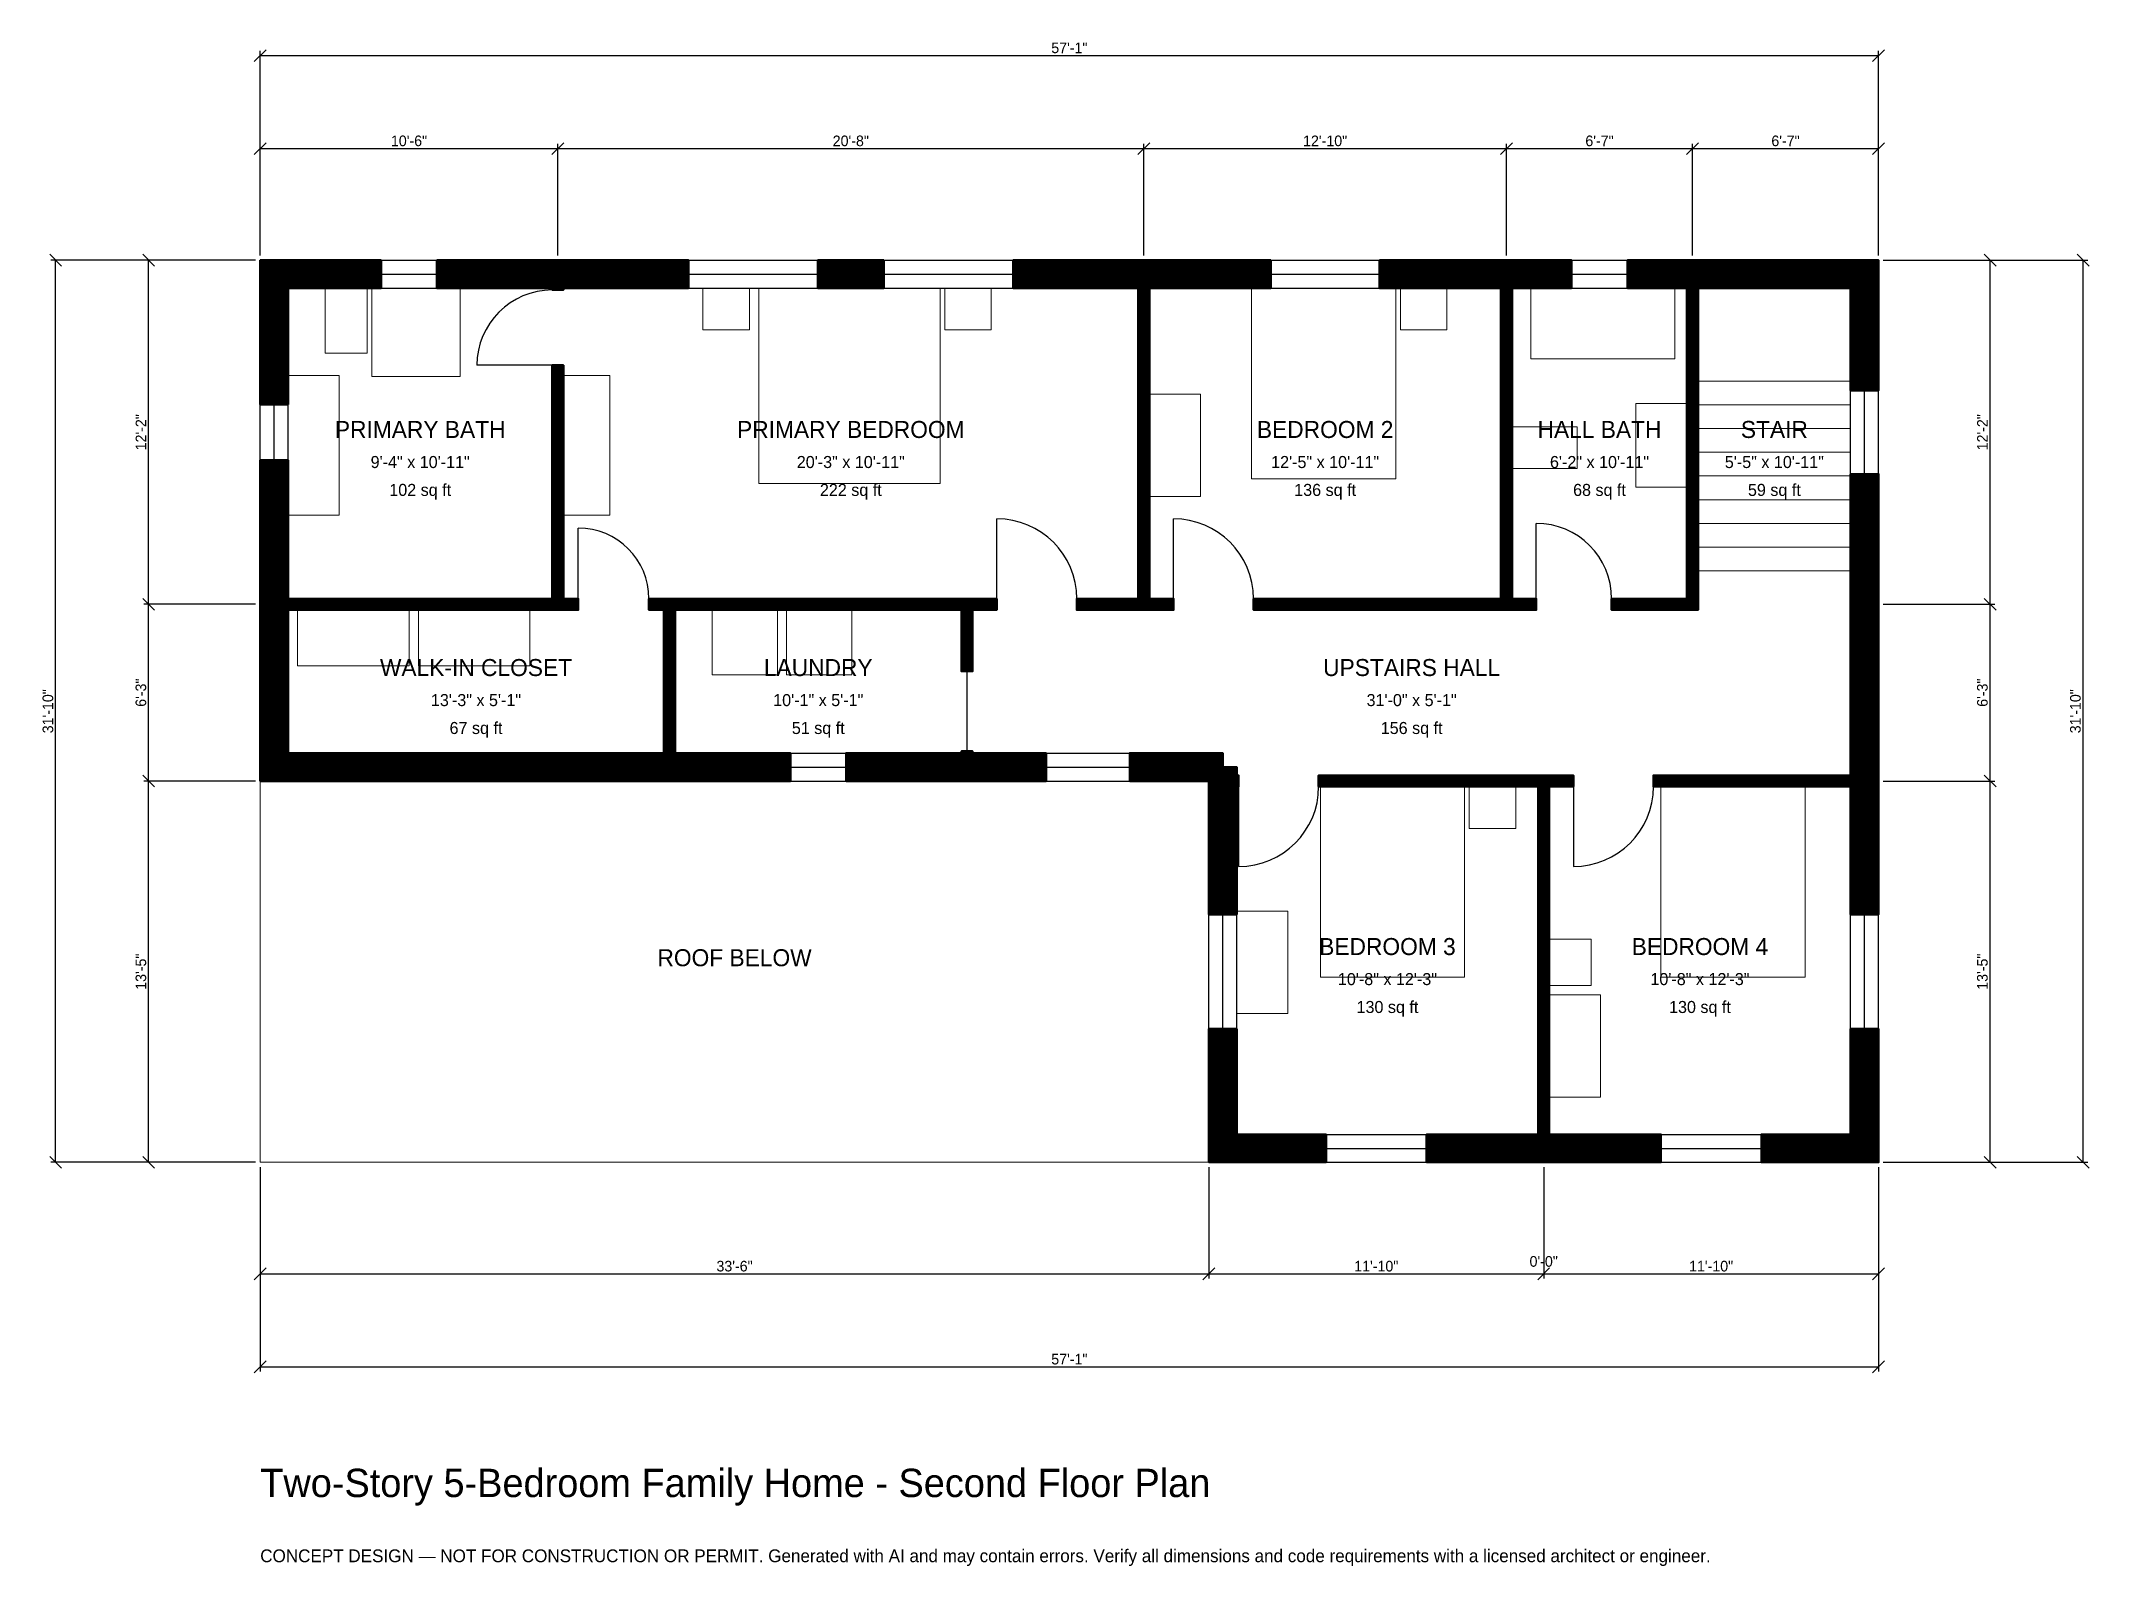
# Model space of a CAD drawing. Header units: inches. Extents: x -93 to 774, y -171 to 475.
import ezdxf
from ezdxf.enums import TextEntityAlignment as Align

# ---------------------------------------------------------------- set-up
doc = ezdxf.new("R2010")
doc.units = ezdxf.units.IN
doc.header["$MEASUREMENT"] = 0
doc.linetypes.add('DASHED', pattern=[0.6, 0.5, -0.1])
for name, color, linetype, lineweight in [('A-ANNO-DIMS', 1, 'Continuous', 13), ('A-ANNO-TEXT', 7, 'Continuous', 18), ('A-AREA-IDEN', 7, 'Continuous', 18), ('A-DOOR', 2, 'Continuous', 25), ('A-FLOR-FIXT', 9, 'Continuous', 13), ('A-FLOR-STRS', 3, 'Continuous', 18), ('A-FURN', 9, 'Continuous', 13), ('A-GLAZ', 4, 'Continuous', 25), ('A-SITE-PAVE', 8, 'Continuous', 13), ('A-WALL', 7, 'Continuous', 50), ('A-WALL-PATT', 8, 'Continuous', 13)]:
    doc.layers.add(name, color=color, linetype=linetype, lineweight=lineweight)
doc.dimstyles.new('PLAN', dxfattribs={"dimtxt": 4.5, "dimasz": 3, "dimexe": 2, "dimexo": 2, "dimgap": 1, "dimtad": 1, "dimdec": 0, "dimlunit": 4, "dimtsz": 2.5, "dimcen": 2.5, "dimclrd": 1, "dimclre": 1, "dimazin": 3, "dimtfac": 1, "dimtmove": 0, "dimatfit": 3})

msp = doc.modelspace()

# ---------------------------------------------------------------- hatches: boundary and pattern name
at = {"layer": 'A-WALL-PATT'}
h = msp.add_hatch(dxfattribs=at)
h.set_pattern_fill('ANSI31', color=8, scale=0.8)
h.paths.add_polyline_path([(296.8504, 161.4173), (296.8504, 161.4173), (293.3071, 161.4173), (248.0315, 161.4173), (248.0315, 173.2283), (293.3071, 173.2283), (296.8504, 173.2283), (296.8504, 174.0157), (301.5748, 174.0157), (301.5748, 173.2283), (305.1181, 173.2283), (332.6772, 173.2283), (332.6772, 161.4173), (305.1181, 161.4173), (301.5748, 161.4173), (301.5748, 161.4173), (296.8504, 161.4173)])
h.paths.add_polyline_path([(179.1339, 161.4173), (175.5906, 161.4173), (175.5906, 161.4173), (170.8661, 161.4173), (170.8661, 161.4173), (167.3228, 161.4173), (11.811, 161.4173), (11.811, 161.4173), (0, 161.4173), (0, 161.4173), (0, 161.4173), (0, 173.2283), (0, 173.2283), (0, 230.315), (0, 233.8583), (0, 233.8583), (0, 238.5827), (0, 238.5827), (0, 242.126), (0, 297.2441), (11.811, 297.2441), (11.811, 242.126), (11.811, 238.5827), (123.622, 238.5827), (123.622, 337.4016), (128.3465, 337.4016), (128.3465, 238.5827), (134.6457, 238.5827), (134.6457, 233.8583), (128.3465, 233.8583), (123.622, 233.8583), (11.811, 233.8583), (11.811, 230.315), (11.811, 173.2283), (167.3228, 173.2283), (170.8661, 173.2283), (170.8661, 233.8583), (164.5669, 233.8583), (164.5669, 238.5827), (170.8661, 238.5827), (175.5906, 238.5827), (296.8504, 238.5827), (296.8504, 238.5827), (301.5748, 238.5827), (311.811, 238.5827), (311.811, 233.8583), (301.5748, 233.8583), (301.5748, 207.874), (296.8504, 207.874), (296.8504, 233.8583), (296.8504, 233.8583), (175.5906, 233.8583), (175.5906, 173.2283), (179.1339, 173.2283), (224.4094, 173.2283), (224.4094, 161.4173), (179.1339, 161.4173)])
h.paths.add_polyline_path([(0, 370.0787), (0, 370.0787), (0, 381.8898), (0, 381.8898), (0, 381.8898), (11.811, 381.8898), (11.811, 381.8898), (51.1811, 381.8898), (51.1811, 370.0787), (11.811, 370.0787), (11.811, 320.8661), (0, 320.8661), (0, 370.0787)])
h.paths.add_polyline_path([(120.0787, 381.8898), (123.622, 381.8898), (123.622, 381.8898), (128.3465, 381.8898), (128.3465, 381.8898), (131.8898, 381.8898), (181.2992, 381.8898), (181.2992, 370.0787), (131.8898, 370.0787), (128.3465, 370.0787), (128.3465, 369.2913), (123.622, 369.2913), (123.622, 370.0787), (120.0787, 370.0787), (74.8031, 370.0787), (74.8031, 381.8898), (120.0787, 381.8898)])
h.paths.add_polyline_path([(263.9764, 381.8898), (263.9764, 370.0787), (236.0236, 370.0787), (236.0236, 381.8898), (263.9764, 381.8898)])
h.paths.add_polyline_path([(368.1102, 381.8898), (371.6535, 381.8898), (371.6535, 381.8898), (376.378, 381.8898), (376.378, 381.8898), (379.9213, 381.8898), (427.7559, 381.8898), (427.7559, 370.0787), (379.9213, 370.0787), (376.378, 370.0787), (376.378, 238.5827), (386.6142, 238.5827), (386.6142, 233.8583), (376.378, 233.8583), (371.6535, 233.8583), (345.6693, 233.8583), (345.6693, 238.5827), (371.6535, 238.5827), (371.6535, 370.0787), (368.1102, 370.0787), (318.7008, 370.0787), (318.7008, 381.8898), (368.1102, 381.8898)])
h.paths.add_polyline_path([(521.6535, 381.8898), (525.1968, 381.8898), (525.1968, 381.8898), (529.9213, 381.8898), (529.9213, 381.8898), (533.4646, 381.8898), (555.1181, 381.8898), (555.1181, 370.0787), (533.4646, 370.0787), (529.9213, 370.0787), (529.9213, 238.5827), (540.1575, 238.5827), (540.1575, 233.8583), (529.9213, 233.8583), (525.1968, 233.8583), (420.4724, 233.8583), (420.4724, 238.5827), (525.1968, 238.5827), (525.1968, 370.0787), (521.6535, 370.0787), (473.8189, 370.0787), (473.8189, 381.8898), (521.6535, 381.8898)])
h.paths.add_polyline_path([(600.3937, 381.8898), (603.937, 381.8898), (603.937, 381.8898), (608.6614, 381.8898), (608.6614, 381.8898), (612.2047, 381.8898), (673.2283, 381.8898), (673.2283, 381.8898), (685.0394, 381.8898), (685.0394, 381.8898), (685.0394, 381.8898), (685.0394, 370.0787), (685.0394, 370.0787), (685.0394, 326.7717), (673.2283, 326.7717), (673.2283, 370.0787), (612.2047, 370.0787), (608.6614, 370.0787), (608.6614, 238.5827), (608.6614, 233.8583), (603.937, 233.8583), (572.0472, 233.8583), (572.0472, 238.5827), (603.937, 238.5827), (603.937, 370.0787), (600.3937, 370.0787), (578.7402, 370.0787), (578.7402, 381.8898), (600.3937, 381.8898)])
h.paths.add_polyline_path([(685.0394, 242.126), (685.0394, 230.315), (685.0394, 167.3228), (685.0394, 167.3228), (685.0394, 163.7795), (685.0394, 163.7795), (685.0394, 159.0551), (685.0394, 159.0551), (685.0394, 104.9213), (673.2283, 104.9213), (673.2283, 155.5118), (673.2283, 155.5118), (673.2283, 159.0551), (589.7638, 159.0551), (589.7638, 163.7795), (673.2283, 163.7795), (673.2283, 230.315), (673.2283, 242.126), (673.2283, 291.3386), (685.0394, 291.3386), (685.0394, 242.126)])
h.paths.add_polyline_path([(685.0394, 11.811), (685.0394, 11.811), (685.0394, 0), (685.0394, 0), (685.0394, 0), (673.2283, 0), (673.2283, 0), (635.4331, 0), (635.4331, 11.811), (673.2283, 11.811), (673.2283, 56.4961), (685.0394, 56.4961), (685.0394, 11.811)])
h.paths.add_polyline_path([(549.2126, 0), (545.6693, 0), (545.6693, 0), (540.9449, 0), (540.9449, 0), (537.4016, 0), (493.7008, 0), (493.7008, 11.811), (537.4016, 11.811), (540.9449, 11.811), (540.9449, 159.0551), (448.0315, 159.0551), (448.0315, 163.7795), (540.9449, 163.7795), (540.9449, 163.7795), (545.6693, 163.7795), (555.9055, 163.7795), (555.9055, 159.0551), (545.6693, 159.0551), (545.6693, 11.811), (549.2126, 11.811), (592.9134, 11.811), (592.9134, 0), (549.2126, 0)])
h.paths.add_polyline_path([(413.3858, 0), (413.3858, 0), (401.5748, 0), (401.5748, 0), (401.5748, 0), (401.5748, 0), (401.5748, 11.811), (401.5748, 11.811), (401.5748, 56.4961), (413.3858, 56.4961), (413.3858, 11.811), (451.1811, 11.811), (451.1811, 0), (413.3858, 0)])
h.paths.add_polyline_path([(401.5748, 159.0551), (401.5748, 159.0551), (401.5748, 161.4173), (399.2126, 161.4173), (399.2126, 161.4173), (368.1102, 161.4173), (368.1102, 173.2283), (407.4803, 173.2283), (407.4803, 167.3228), (413.3858, 167.3228), (413.3858, 163.7795), (414.1732, 163.7795), (414.1732, 159.0551), (413.3858, 159.0551), (413.3858, 104.9213), (401.5748, 104.9213), (401.5748, 159.0551)])

# ---------------------------------------------------------------- linework, layer by layer
at = {"layer": 'A-DOOR'}
for p, q in [((123.622, 337.4016), (91.7323, 337.4016)), ((311.811, 238.5827), (311.811, 272.4409)), ((386.6142, 238.5827), (386.6142, 272.4409)), ((540.1575, 238.5827), (540.1575, 270.4724)), ((134.6457, 238.5827), (134.6457, 268.5039)), ((299.2126, 174.0157), (299.2126, 207.874)), ((414.1732, 159.0551), (414.1732, 125.1969)), ((555.9055, 159.0551), (555.9055, 125.1969))]:
    msp.add_line(p, q, dxfattribs=at)
for centre, radius, start, end in [((123.622, 337.4016), 31.8898, 90, 180), ((311.811, 238.5827), 33.8583, 0, 90), ((386.6142, 238.5827), 33.8583, 0, 90), ((540.1575, 238.5827), 31.8898, 0, 90), ((134.6457, 238.5827), 29.9213, 0, 90), ((414.1732, 159.0551), 33.8583, 270, 360), ((555.9055, 159.0551), 33.8583, 270, 360)]:
    msp.add_arc(centre, radius, start, end, dxfattribs=at)
at = {"layer": 'A-FLOR-FIXT'}
for points in [[(27.5591, 342.5197), (45.2756, 342.5197), (45.2756, 370.0787), (27.5591, 370.0787)], [(47.2441, 332.6772), (84.6457, 332.6772), (84.6457, 370.0787), (47.2441, 370.0787)], [(537.7953, 340.1575), (598.8189, 340.1575), (598.8189, 370.0787), (537.7953, 370.0787)], [(11.811, 274.0157), (33.4646, 274.0157), (33.4646, 333.0709), (11.811, 333.0709)], [(582.2835, 285.8268), (603.937, 285.8268), (603.937, 321.2598), (582.2835, 321.2598)], [(529.9213, 293.7008), (557.4803, 293.7008), (557.4803, 311.4173), (529.9213, 311.4173)]]:
    msp.add_lwpolyline(points, close=True, dxfattribs=at)
at = {"layer": 'A-FLOR-STRS'}
for p, q in [((608.6614, 330.7087), (673.2283, 330.7087)), ((608.6614, 320.6693), (673.2283, 320.6693)), ((608.6614, 310.6299), (673.2283, 310.6299)), ((608.6614, 300.5906), (673.2283, 300.5906)), ((608.6614, 290.5512), (673.2283, 290.5512)), ((608.6614, 280.5118), (673.2283, 280.5118)), ((608.6614, 270.4724), (673.2283, 270.4724)), ((608.6614, 260.4331), (673.2283, 260.4331)), ((608.6614, 250.3937), (673.2283, 250.3937))]:
    msp.add_line(p, q, dxfattribs=at)
at = {"layer": 'A-FURN'}
for points in [[(187.4016, 352.3622), (207.0866, 352.3622), (207.0866, 370.0787), (187.4016, 370.0787)], [(211.0236, 287.4016), (287.7953, 287.4016), (287.7953, 370.0787), (211.0236, 370.0787)], [(289.7638, 352.3622), (309.4488, 352.3622), (309.4488, 370.0787), (289.7638, 370.0787)], [(419.685, 289.3701), (480.7087, 289.3701), (480.7087, 370.0787), (419.685, 370.0787)], [(482.6772, 352.3622), (502.3622, 352.3622), (502.3622, 370.0787), (482.6772, 370.0787)], [(128.3465, 274.0157), (148.0315, 274.0157), (148.0315, 333.0709), (128.3465, 333.0709)], [(376.378, 281.8898), (398.0315, 281.8898), (398.0315, 325.1969), (376.378, 325.1969)], [(15.748, 210.2362), (62.9921, 210.2362), (62.9921, 233.8583), (15.748, 233.8583)], [(66.9291, 210.2362), (114.1732, 210.2362), (114.1732, 233.8583), (66.9291, 233.8583)], [(191.3386, 206.2992), (218.8976, 206.2992), (218.8976, 233.8583), (191.3386, 233.8583)], [(222.8346, 206.2992), (250.3937, 206.2992), (250.3937, 233.8583), (222.8346, 233.8583)], [(448.8189, 78.3465), (509.8425, 78.3465), (509.8425, 159.0551), (448.8189, 159.0551)], [(511.811, 141.3386), (531.4961, 141.3386), (531.4961, 159.0551), (511.811, 159.0551)], [(592.9134, 78.3465), (653.937, 78.3465), (653.937, 159.0551), (592.9134, 159.0551)], [(413.3858, 62.9921), (435.0394, 62.9921), (435.0394, 106.2992), (413.3858, 106.2992)], [(545.6693, 74.8031), (563.3858, 74.8031), (563.3858, 94.4882), (545.6693, 94.4882)], [(545.6693, 27.5591), (567.3228, 27.5591), (567.3228, 70.8661), (545.6693, 70.8661)]]:
    msp.add_lwpolyline(points, close=True, dxfattribs=at)
at = {"layer": 'A-GLAZ'}
for p, q in [((51.1811, 381.8898), (74.8031, 381.8898)), ((181.2992, 381.8898), (236.0236, 381.8898)), ((263.9764, 381.8898), (318.7008, 381.8898)), ((427.7559, 381.8898), (473.8189, 381.8898)), ((555.1181, 381.8898), (578.7402, 381.8898)), ((51.1811, 375.9843), (74.8031, 375.9843)), ((181.2992, 375.9843), (236.0236, 375.9843)), ((263.9764, 375.9843), (318.7008, 375.9843)), ((427.7559, 375.9843), (473.8189, 375.9843)), ((555.1181, 375.9843), (578.7402, 375.9843)), ((51.1811, 370.0787), (74.8031, 370.0787)), ((181.2992, 370.0787), (236.0236, 370.0787)), ((263.9764, 370.0787), (318.7008, 370.0787)), ((427.7559, 370.0787), (473.8189, 370.0787)), ((555.1181, 370.0787), (578.7402, 370.0787)), ((0, 297.2441), (0, 320.8661)), ((5.9055, 297.2441), (5.9055, 320.8661)), ((11.811, 297.2441), (11.811, 320.8661)), ((673.2283, 291.3386), (673.2283, 326.7717)), ((679.1339, 291.3386), (679.1339, 326.7717)), ((685.0394, 291.3386), (685.0394, 326.7717)), ((224.4094, 173.2283), (248.0315, 173.2283)), ((224.4094, 167.3228), (248.0315, 167.3228)), ((332.6772, 173.2283), (368.1102, 173.2283)), ((332.6772, 167.3228), (368.1102, 167.3228)), ((224.4094, 161.4173), (248.0315, 161.4173)), ((332.6772, 161.4173), (368.1102, 161.4173)), ((401.5748, 56.4961), (401.5748, 104.9213)), ((407.4803, 56.4961), (407.4803, 104.9213)), ((413.3858, 56.4961), (413.3858, 104.9213)), ((673.2283, 56.4961), (673.2283, 104.9213)), ((679.1339, 56.4961), (679.1339, 104.9213)), ((685.0394, 56.4961), (685.0394, 104.9213)), ((451.1811, 11.811), (493.7008, 11.811)), ((592.9134, 11.811), (635.4331, 11.811)), ((451.1811, 5.9055), (493.7008, 5.9055)), ((451.1811, 0), (493.7008, 0)), ((592.9134, 5.9055), (635.4331, 5.9055)), ((592.9134, 0), (635.4331, 0))]:
    msp.add_line(p, q, dxfattribs=at)
at = {"layer": 'A-SITE-PAVE', "linetype": 'DASHED'}
msp.add_lwpolyline([(0, 0), (401.5748, 0), (401.5748, 161.4173), (0, 161.4173)], close=True, dxfattribs=at)
at = {"layer": 'A-WALL'}
for points in [[(0, 370.0787), (0, 370.0787), (0, 381.8898), (0, 381.8898), (0, 381.8898), (11.811, 381.8898), (11.811, 381.8898), (51.1811, 381.8898), (51.1811, 370.0787), (11.811, 370.0787), (11.811, 320.8661), (0, 320.8661), (0, 370.0787)], [(120.0787, 381.8898), (123.622, 381.8898), (123.622, 381.8898), (128.3465, 381.8898), (128.3465, 381.8898), (131.8898, 381.8898), (181.2992, 381.8898), (181.2992, 370.0787), (131.8898, 370.0787), (128.3465, 370.0787), (128.3465, 369.2913), (123.622, 369.2913), (123.622, 370.0787), (120.0787, 370.0787), (74.8031, 370.0787), (74.8031, 381.8898), (120.0787, 381.8898)], [(263.9764, 381.8898), (263.9764, 370.0787), (236.0236, 370.0787), (236.0236, 381.8898), (263.9764, 381.8898)], [(368.1102, 381.8898), (371.6535, 381.8898), (371.6535, 381.8898), (376.378, 381.8898), (376.378, 381.8898), (379.9213, 381.8898), (427.7559, 381.8898), (427.7559, 370.0787), (379.9213, 370.0787), (376.378, 370.0787), (376.378, 238.5827), (386.6142, 238.5827), (386.6142, 233.8583), (376.378, 233.8583), (371.6535, 233.8583), (345.6693, 233.8583), (345.6693, 238.5827), (371.6535, 238.5827), (371.6535, 370.0787), (368.1102, 370.0787), (318.7008, 370.0787), (318.7008, 381.8898), (368.1102, 381.8898)], [(521.6535, 381.8898), (525.1968, 381.8898), (525.1968, 381.8898), (529.9213, 381.8898), (529.9213, 381.8898), (533.4646, 381.8898), (555.1181, 381.8898), (555.1181, 370.0787), (533.4646, 370.0787), (529.9213, 370.0787), (529.9213, 238.5827), (540.1575, 238.5827), (540.1575, 233.8583), (529.9213, 233.8583), (525.1968, 233.8583), (420.4724, 233.8583), (420.4724, 238.5827), (525.1968, 238.5827), (525.1968, 370.0787), (521.6535, 370.0787), (473.8189, 370.0787), (473.8189, 381.8898), (521.6535, 381.8898)], [(600.3937, 381.8898), (603.937, 381.8898), (603.937, 381.8898), (608.6614, 381.8898), (608.6614, 381.8898), (612.2047, 381.8898), (673.2283, 381.8898), (673.2283, 381.8898), (685.0394, 381.8898), (685.0394, 381.8898), (685.0394, 381.8898), (685.0394, 370.0787), (685.0394, 370.0787), (685.0394, 326.7717), (673.2283, 326.7717), (673.2283, 370.0787), (612.2047, 370.0787), (608.6614, 370.0787), (608.6614, 238.5827), (608.6614, 233.8583), (603.937, 233.8583), (572.0472, 233.8583), (572.0472, 238.5827), (603.937, 238.5827), (603.937, 370.0787), (600.3937, 370.0787), (578.7402, 370.0787), (578.7402, 381.8898), (600.3937, 381.8898)], [(179.1339, 161.4173), (175.5906, 161.4173), (175.5906, 161.4173), (170.8661, 161.4173), (170.8661, 161.4173), (167.3228, 161.4173), (11.811, 161.4173), (11.811, 161.4173), (0, 161.4173), (0, 161.4173), (0, 161.4173), (0, 173.2283), (0, 173.2283), (0, 230.315), (0, 233.8583), (0, 233.8583), (0, 238.5827), (0, 238.5827), (0, 242.126), (0, 297.2441), (11.811, 297.2441), (11.811, 242.126), (11.811, 238.5827), (123.622, 238.5827), (123.622, 337.4016), (128.3465, 337.4016), (128.3465, 238.5827), (134.6457, 238.5827), (134.6457, 233.8583), (128.3465, 233.8583), (123.622, 233.8583), (11.811, 233.8583), (11.811, 230.315), (11.811, 173.2283), (167.3228, 173.2283), (170.8661, 173.2283), (170.8661, 233.8583), (164.5669, 233.8583), (164.5669, 238.5827), (170.8661, 238.5827), (175.5906, 238.5827), (296.8504, 238.5827), (296.8504, 238.5827), (301.5748, 238.5827), (311.811, 238.5827), (311.811, 233.8583), (301.5748, 233.8583), (301.5748, 207.874), (296.8504, 207.874), (296.8504, 233.8583), (296.8504, 233.8583), (175.5906, 233.8583), (175.5906, 173.2283), (179.1339, 173.2283), (224.4094, 173.2283), (224.4094, 161.4173), (179.1339, 161.4173)], [(685.0394, 242.126), (685.0394, 230.315), (685.0394, 167.3228), (685.0394, 167.3228), (685.0394, 163.7795), (685.0394, 163.7795), (685.0394, 159.0551), (685.0394, 159.0551), (685.0394, 104.9213), (673.2283, 104.9213), (673.2283, 155.5118), (673.2283, 155.5118), (673.2283, 159.0551), (589.7638, 159.0551), (589.7638, 163.7795), (673.2283, 163.7795), (673.2283, 230.315), (673.2283, 242.126), (673.2283, 291.3386), (685.0394, 291.3386), (685.0394, 242.126)], [(296.8504, 161.4173), (296.8504, 161.4173), (293.3071, 161.4173), (248.0315, 161.4173), (248.0315, 173.2283), (293.3071, 173.2283), (296.8504, 173.2283), (296.8504, 174.0157), (301.5748, 174.0157), (301.5748, 173.2283), (305.1181, 173.2283), (332.6772, 173.2283), (332.6772, 161.4173), (305.1181, 161.4173), (301.5748, 161.4173), (301.5748, 161.4173), (296.8504, 161.4173)], [(401.5748, 159.0551), (401.5748, 159.0551), (401.5748, 161.4173), (399.2126, 161.4173), (399.2126, 161.4173), (368.1102, 161.4173), (368.1102, 173.2283), (407.4803, 173.2283), (407.4803, 167.3228), (413.3858, 167.3228), (413.3858, 163.7795), (414.1732, 163.7795), (414.1732, 159.0551), (413.3858, 159.0551), (413.3858, 104.9213), (401.5748, 104.9213), (401.5748, 159.0551)], [(549.2126, 0), (545.6693, 0), (545.6693, 0), (540.9449, 0), (540.9449, 0), (537.4016, 0), (493.7008, 0), (493.7008, 11.811), (537.4016, 11.811), (540.9449, 11.811), (540.9449, 159.0551), (448.0315, 159.0551), (448.0315, 163.7795), (540.9449, 163.7795), (540.9449, 163.7795), (545.6693, 163.7795), (555.9055, 163.7795), (555.9055, 159.0551), (545.6693, 159.0551), (545.6693, 11.811), (549.2126, 11.811), (592.9134, 11.811), (592.9134, 0), (549.2126, 0)], [(413.3858, 0), (413.3858, 0), (401.5748, 0), (401.5748, 0), (401.5748, 0), (401.5748, 0), (401.5748, 11.811), (401.5748, 11.811), (401.5748, 56.4961), (413.3858, 56.4961), (413.3858, 11.811), (451.1811, 11.811), (451.1811, 0), (413.3858, 0)], [(685.0394, 11.811), (685.0394, 11.811), (685.0394, 0), (685.0394, 0), (685.0394, 0), (673.2283, 0), (673.2283, 0), (635.4331, 0), (635.4331, 11.811), (673.2283, 11.811), (673.2283, 56.4961), (685.0394, 56.4961), (685.0394, 11.811)]]:
    msp.add_lwpolyline(points, close=True, dxfattribs=at)

# ---------------------------------------------------------------- texts
at = {"layer": 'A-ANNO-TEXT'}
for s, height, p in [('Two-Story 5-Bedroom Family Home - Second Floor Plan', 12, (0, -141.7323)), ('CONCEPT DESIGN — NOT FOR CONSTRUCTION OR PERMIT. Generated with AI and may contain errors. Verify all dimensions and code requirements with a licensed architect or engineer.', 5.4, (0, -169.2913))]:
    msp.add_text(s, height=height, dxfattribs=at).set_placement(p)
at = {"layer": 'A-AREA-IDEN'}
for s, height, p in [('PRIMARY BATH', 7.2, (67.7165, 310.2362)), ('PRIMARY BEDROOM', 7.2, (250, 310.2362)), ('BEDROOM 2', 7.2, (450.7874, 310.2362)), ('HALL BATH', 7.2, (566.9291, 310.2362)), ('STAIR', 7.2, (640.9449, 310.2362)), ('9\'-4" x 10\'-11"', 5.1, (67.7165, 296.4567)), ('20\'-3" x 10\'-11"', 5.1, (250, 296.4567)), ('12\'-5" x 10\'-11"', 5.1, (450.7874, 296.4567)), ('6\'-2" x 10\'-11"', 5.1, (566.9291, 296.4567)), ('5\'-5" x 10\'-11"', 5.1, (640.9449, 296.4567)), ('102 sq ft', 5.1, (67.7165, 284.6457)), ('222 sq ft', 5.1, (250, 284.6457)), ('136 sq ft', 5.1, (450.7874, 284.6457)), ('68 sq ft', 5.1, (566.9291, 284.6457)), ('59 sq ft', 5.1, (640.9449, 284.6457)), ('WALK-IN CLOSET', 7.2, (91.3386, 209.4488)), ('LAUNDRY', 7.2, (236.2205, 209.4488)), ('UPSTAIRS HALL', 7.2, (487.4016, 209.4488)), ('13\'-3" x 5\'-1"', 5.1, (91.3386, 195.6693)), ('10\'-1" x 5\'-1"', 5.1, (236.2205, 195.6693)), ('31\'-0" x 5\'-1"', 5.1, (487.4016, 195.6693)), ('67 sq ft', 5.1, (91.3386, 183.8583)), ('51 sq ft', 5.1, (236.2205, 183.8583)), ('156 sq ft', 5.1, (487.4016, 183.8583)), ('ROOF BELOW', 7.2, (200.7874, 86.6142)), ('BEDROOM 3', 7.2, (477.1654, 91.3386)), ('BEDROOM 4', 7.2, (609.4488, 91.3386)), ('10\'-8" x 12\'-3"', 5.1, (477.1654, 77.5591)), ('10\'-8" x 12\'-3"', 5.1, (609.4488, 77.5591)), ('130 sq ft', 5.1, (477.1654, 65.748)), ('130 sq ft', 5.1, (609.4488, 65.748))]:
    msp.add_text(s, height=height, dxfattribs=at).set_placement(p, align=Align.MIDDLE_CENTER)

# ---------------------------------------------------------------- dimensions: what is measured, and where the dimension line sits
at = {"layer": 'A-ANNO-DIMS'}
for base, p1, p2, text in [((0, 468.5039), (0, 381.8898), (685.0394, 381.8898), '57\'-1"'), ((0, 429.1339), (0, 381.8898), (125.9843, 381.8898), '10\'-6"'), ((125.9843, 429.1339), (125.9843, 381.8898), (374.0157, 381.8898), '20\'-8"'), ((374.0157, 429.1339), (374.0157, 381.8898), (527.5591, 381.8898), '12\'-10"'), ((527.5591, 429.1339), (527.5591, 381.8898), (606.2992, 381.8898), '6\'-7"'), ((606.2992, 429.1339), (606.2992, 381.8898), (685.0394, 381.8898), '6\'-7"'), ((0, -47.2441), (0, 0), (401.5748, 0), '33\'-6"'), ((0, -86.6142), (0, 0), (685.0394, 0), '57\'-1"'), ((401.5748, -47.2441), (401.5748, 0), (543.3071, 0), '11\'-10"'), ((543.3071, -47.2441), (543.3071, 0), (543.3071, 0), '0\'-0"'), ((543.3071, -47.2441), (543.3071, 0), (685.0394, 0), '11\'-10"')]:
    msp.add_linear_dim(base=base, p1=p1, p2=p2, text=text, dimstyle='PLAN', dxfattribs=at).render()
for base, p1, p2, text in [((-86.6142, 0), (0, 0), (0, 381.8898), '31\'-10"'), ((-47.2441, 236.2205), (0, 236.2205), (0, 381.8898), '12\'-2"'), ((732.2835, 236.2205), (685.0394, 236.2205), (685.0394, 381.8898), '12\'-2"'), ((771.6535, 0), (685.0394, 0), (685.0394, 381.8898), '31\'-10"'), ((-47.2441, 161.4173), (0, 161.4173), (0, 236.2205), '6\'-3"'), ((732.2835, 161.4173), (685.0394, 161.4173), (685.0394, 236.2205), '6\'-3"'), ((-47.2441, 0), (0, 0), (0, 161.4173), '13\'-5"'), ((732.2835, 0), (685.0394, 0), (685.0394, 161.4173), '13\'-5"')]:
    msp.add_linear_dim(base=base, p1=p1, p2=p2, angle=90, text=text, dimstyle='PLAN', dxfattribs=at).render()

doc.saveas('drawing.dxf')
